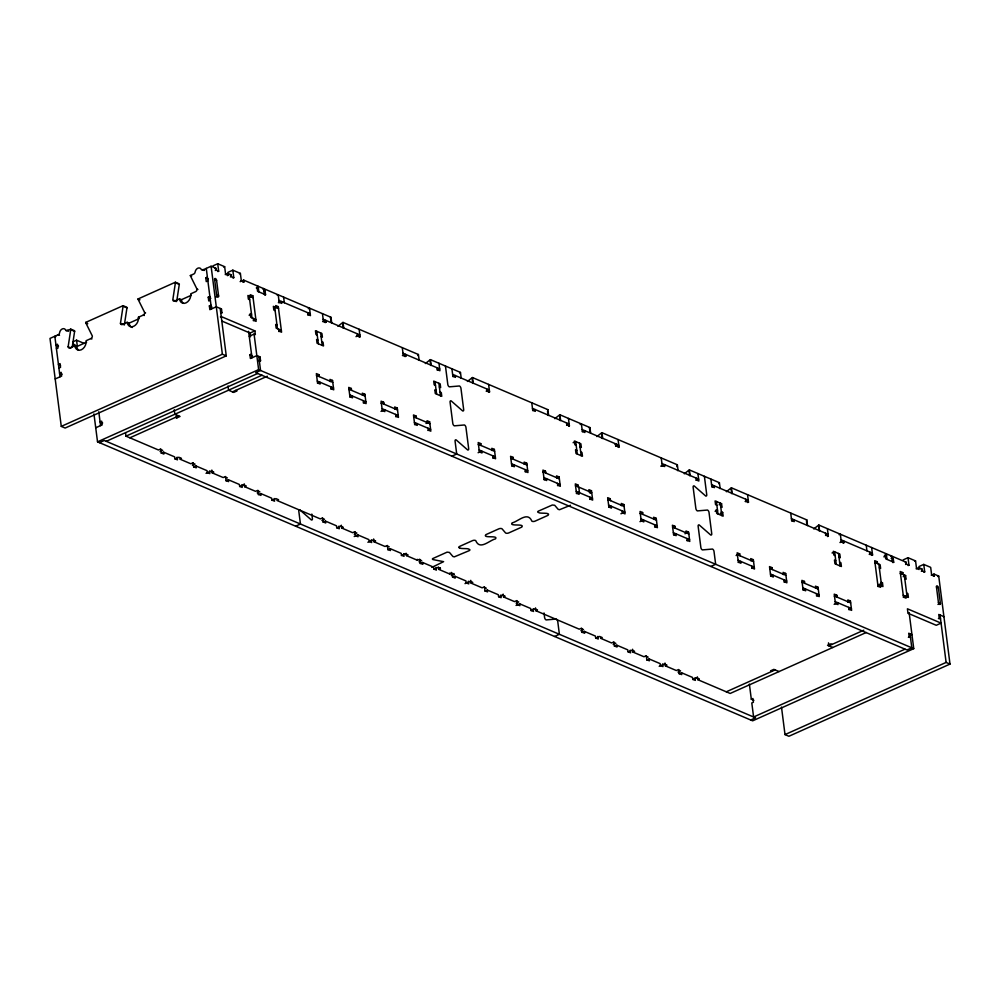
<?xml version="1.0" encoding="UTF-8"?>
<svg xmlns="http://www.w3.org/2000/svg" width="1000" height="1000" viewBox="0 0 1000 1000"><rect width="100%" height="100%" fill="white"/><g stroke="black" fill="none" stroke-linecap="round" stroke-linejoin="round"><path stroke-width="1.5" d="M78.338 349.963A7.287 5.362 -66.9 0 1 76.762 346.587L74.825 345.763L69.987 347.925A2.075 1.538 -66.9 0 1 68.138 346.775L70.738 329.675A2.075 1.538 -66.9 0 0 70.738 329.113L74.625 330.763A2.075 1.538 -66.9 0 1 74.625 331.337L72.237 347.013M132.3 327.475A7.287 5.362 -66.9 0 1 129.088 323.15L127.15 322.312L122.312 324.487A2.075 1.538 -66.9 0 1 120.463 323.338L123.075 306.238A2.075 1.538 -66.9 0 0 123.075 305.675L126.962 307.325A2.075 1.538 -66.9 0 1 126.962 307.887L124.35 324.988M176.9 300.113L179.288 284.45A2.075 1.538 -66.9 0 0 179.288 283.875L175.4 282.225A2.075 1.538 -66.9 0 1 175.4 282.787L172.8 299.887A2.075 1.538 -66.9 0 0 174.65 301.038L175.625 301.45M431.8 567.4L443.6 561.663L433.325 559.65A2.075 0.875 -7.3 0 1 432.612 558.638L447.088 552.15L449.438 552.438L452.9 556.487L454.3 556.862L469.137 550.675A2.075 0.875 -7.3 0 0 469.012 549.275C468.188 547.775 456.5 549.75 459.513 546.462L472.537 540.625A2.075 0.875 -7.3 0 1 475.75 540.65C479.888 550.65 489.387 540.262 495.45 538.888C498.963 534.95 482.325 538.612 485.825 534.675L498.85 528.837A2.075 0.875 -7.3 0 1 502.062 528.85L505.538 532.913A2.075 0.875 -7.3 0 0 508.738 532.938L521.763 527.1C525.275 523.162 508.638 526.825 512.137 522.888C518.212 521.512 527.712 511.112 531.85 521.125A2.075 0.875 -7.3 0 0 535.05 521.15L548.075 515.312C551.087 512.025 539.412 513.987 538.575 512.5A2.075 0.875 -7.3 0 1 538.45 511.1L552.337 505L554.688 505.275L558.162 509.338L559.55 509.712L570.487 505.275M337.95 326.312L342.6 322.638A2.075 0.875 -7.3 0 1 343.013 322.413L418.413 354.513L419.125 360.125A2.075 0.875 -7.3 0 1 418.612 360.312M425.363 363.537L430.025 359.862A2.075 0.875 -7.3 0 1 430.425 359.637L460.462 372.425L461.188 378.038A2.075 0.875 -7.3 0 1 460.662 378.225M467.413 381.45L472.075 377.775A2.075 0.875 -7.3 0 1 472.488 377.55L547.875 409.65L548.6 415.262A2.075 0.875 -7.3 0 1 548.088 415.45M554.825 418.675L559.487 415A2.087 0.875 -7.3 0 1 559.9 414.775L589.938 427.562L590.65 433.175M596.888 436.587L601.55 432.912A2.087 0.875 -7.3 0 1 601.95 432.688L677.35 464.787L678.062 470.4A2.075 0.875 -7.3 0 1 677.55 470.588M684.3 473.812L688.962 470.138A2.075 0.875 -7.3 0 1 689.362 469.913L719.4 482.7L720.125 488.312A2.087 0.875 -7.3 0 1 719.613 488.5M726.363 491.725L731.012 488.05A2.075 0.875 -7.3 0 1 731.425 487.812L806.825 519.925L807.537 525.538M813.775 528.95L818.438 525.275A2.075 0.875 -7.3 0 1 818.838 525.05L906.15 562.225L906.388 564.1L908.975 565.2L908.012 557.712L903.188 559.875M70.738 329.113L67.35 330.637A2.075 1.538 -66.9 0 1 65.95 330.462L65.088 329.288A4.162 3.062 -66.9 0 0 61.837 329.188A4.162 3.062 -66.9 0 0 59.588 332.788A2.075 1.538 -66.9 0 1 58.225 334.725L50 338.413L61.275 426.388L65.15 428.038L226.262 355.863L220.188 308.45M74.825 345.763A7.287 5.362 -66.9 0 0 81.3 349.787A7.287 5.362 -66.9 0 0 86.1 340.712L90.925 338.55A2.075 1.538 -66.9 0 0 92.3 335.95L85.838 322.925A2.075 1.538 -66.9 0 1 85.7 322.413L123.075 305.675M145.6 312.925L144.637 312.5L138.162 299.475A2.075 1.538 -66.9 0 1 138.025 298.975L175.4 282.225M197.938 289.475L196.962 289.062L190.5 276.025A2.075 1.538 -66.9 0 1 190.362 275.525L193.762 274A2.075 1.538 -66.9 0 0 194.95 272.675L195.45 270.887A4.162 3.062 -66.9 0 1 198.325 268.038A4.162 3.062 -66.9 0 1 201.188 269.35A2.075 1.538 -66.9 0 0 202.875 269.925L204.163 270.475M202.875 269.925L211.1 266.238L215.85 268.25L216.088 270.125L218.675 271.225L217.725 263.738L212.887 265.9M215.05 268.612L215.85 268.25M215.287 270.487L216.088 270.125M223.675 267.125L224.65 266.688L225.6 274.175L228.188 275.275L227.95 273.412L225.263 274.613M217.875 271.588L218.675 271.225M207.862 280.875L206.262 281.6L205.775 277.85L207.387 277.137M56.438 348.725L58.038 348L57.562 344.25L55.95 344.975L58.537 346.075M72.688 341.912L76.55 340.188L84.113 343.4M227.987 272.337L232.825 270.175L240.375 273.387L241.337 280.875L243.925 281.975L243.688 280.113L240.2 281.675M227.387 275.637L228.188 275.275M73.875 345.062L74.688 344.7L74.925 346.562M230.15 275.05L230.95 274.688L231.2 276.562L233.787 277.663L232.825 270.175M127.15 322.312A7.287 5.362 -66.9 0 0 133.625 326.337A7.287 5.362 -66.9 0 0 138.425 317.262L143.262 315.1A2.075 1.538 -66.9 0 0 144.637 312.5M174.65 301.038L179.488 298.875L181.425 299.7A7.287 5.362 -66.9 0 0 183 303.062M230.387 276.913L231.2 276.562M76.762 346.587L86.625 342.163M129.088 323.15L138.963 318.725M181.425 299.7L191.287 295.275M239.412 273.825L240.375 273.387M232.975 278.025L233.787 277.663M240.525 281.238L241.337 280.875M210.35 300.225L208.738 300.938L208.25 297.2L209.862 296.475M243.125 282.337L243.925 281.975M216 297.125L218.588 295.963L216.588 280.363A1.562 0.825 65.9 0 0 215.438 278.55A1.562 0.825 65.9 0 0 214.638 279.538L216.637 295.138A1.562 0.825 65.9 0 0 217.787 296.95A1.562 0.825 65.9 0 0 218.588 295.963L216.637 295.138M58.913 368.062L60.525 367.337L60.038 363.6L58.425 364.325L60.375 365.15A1.562 0.825 65.9 0 0 60.512 365.712M221.15 313.1L221.962 312.738L221.475 309L216.3 306.788L209.85 309.675L209.375 305.938L210.987 305.212M257.337 286.625L258.137 286.262L258.863 291.875M256.288 287.95L258.387 288.137L257.575 288.5M55.2 378.963L61.638 376.075L61.163 372.337L59.55 373.062L62.138 374.162M262.738 288.925L263.538 288.562L264.262 294.175M220.675 309.363L221.475 309M249.213 297.425L252.838 295.8L256.112 321.388L253.525 320.288L253.287 318.412M264.262 291.35L265.075 290.988L265.55 294.725L264.75 295.087M220.413 316.913L221.225 316.562L254.887 330.887L255.362 334.637L254.075 334.087L249.237 336.25M277.25 295.25L278.212 294.812L279.175 302.3L281.762 303.4L281.525 301.525L279.1 302.613M249.1 315.2L251.513 314.113L250.212 313.562L250.7 317.312L255.875 319.513L253.3 320.675M278.363 302.663L279.175 302.3M275.887 307.725L278.3 306.65L281.575 332.225L278.988 331.125L278.75 329.25M222 321.112L250.05 333.062L254.887 330.887M308.288 308.675L309.5 308.137L310.462 315.625L307.875 314.525L307.625 312.65M307.638 314.913L310.225 313.75L278.925 300.425M61.275 426.388L222.375 354.212L226.262 355.863M278.762 331.512L281.337 330.363L276.163 328.15L275.675 324.412L276.975 324.963M322.6 321.5L326 322.238L325.763 320.363L323.338 321.45M259.738 361.1L260.538 360.737L260.062 356.987L256.825 355.613L250.387 358.5L249.9 354.75L251.513 354.038M325.188 322.6L326 322.238M95.725 427.788L102.163 424.9L101.688 421.163L100.075 421.875L102.662 422.987M259.262 357.35L260.062 356.987M258.438 360.55L260.538 360.737M93.95 413.95L97.525 441.825L258.625 369.65L913.75 648.65L909.188 613.075L907.9 612.525L907.412 608.787L941.075 623.125L936.25 625.288L908.2 613.337M99.462 442.65L104.3 440.487L755.537 717.825L750.7 720M106.237 441.312L257.675 373.475M125.588 433.088L125.975 436.15L262.062 375.188M129.863 437.812L178.738 415.913M232.438 391.863L267.337 376.213M356.7 336.012L360.087 336.763L359.125 329.275M355.988 336.625L359.85 334.888L323.162 319.262M175.512 417.362L176.8 417.912L180.025 416.463L174.85 414.263L174.275 409.762M359.288 337.125L360.087 336.763M316.525 375.775L318.95 374.688L319.188 376.562M160.075 451.525L162.65 450.363L160.062 449.263L158.45 449.988L125.975 436.15M161.213 453.275L163.637 452.188L174.638 456.875L174.875 458.75L177.463 459.85L177.125 457.175M317.488 383.263L319.9 382.175L320.138 384.05L317.55 382.95L316.35 373.587L318.95 374.688M330.125 381.562L332.537 380.475L333.738 389.837L331.15 388.738L330.913 386.863M402.438 355.5L405.838 356.238L405.6 354.375L403.175 355.45M174.975 458.988L178.837 457.262L181.425 458.363L179.812 459.087L190.825 463.775L192.438 463.05L195.025 464.15L192.45 465.3M330.925 389.125L333.5 387.975L317.312 381.075M405.025 356.6L405.838 356.238M348.9 389.562L351.312 388.475L351.55 390.35M193.588 467.062L196 465.975L207.013 470.662L207.25 472.537L209.838 473.638L209.488 470.962M349.85 397.05L352.275 395.962L352.512 397.837L349.925 396.737L348.725 387.375L351.312 388.475M362.488 395.35L364.913 394.263L366.1 403.625L363.512 402.525L363.275 400.65M206.05 473.35L211.213 471.037L213.8 472.15L212.188 472.863L211.825 470.062M363.288 402.912L365.863 401.75L349.688 394.862M437.113 370.037L439.688 368.888L403.013 353.263M381.262 403.338L383.675 402.262L383.925 404.137M452.812 376.587L455.225 375.5L455.462 377.375L452.875 376.275L451.912 368.787M225.95 480.838L228.375 479.762L239.375 484.45L239.613 486.312L242.2 487.425L241.863 484.75M381.012 411.375L384.637 409.75L384.875 411.625L382.287 410.513L381.087 401.163L383.675 402.262M394.862 409.137L397.275 408.05L398.475 417.413L395.887 416.312L395.65 414.438M239.713 486.562L243.575 484.825L246.163 485.925L244.55 486.65L244.2 483.837M395.65 416.688L398.237 415.538L382.05 408.65M413.625 417.125L416.05 416.05L416.287 417.912M257.188 492.875L259.762 491.712L257.175 490.613L255.562 491.337L244.55 486.65M486.163 391.15L489.562 391.9L488.6 384.412M486.737 391.175L489.325 390.025L452.638 374.4M258.325 494.625L260.738 493.537L271.737 498.225L271.988 500.1L274.575 501.2L274.225 498.525M414.588 424.613L417.013 423.537L417.25 425.4L414.663 424.3L413.462 414.938L416.05 416.05M488.75 392.262L489.562 391.9M426.012 423.462L429.637 421.838L430.838 431.2L428.25 430.087L428.013 428.225M272.075 500.337L275.938 498.612L278.538 499.712L276.925 500.438L320.3 518.9L321.9 518.188L324.5 519.288L321.912 520.438M428.025 430.475L430.6 429.325L414.412 422.425M532.65 410.588L535.062 409.513L535.312 411.375L532.712 410.275L531.763 402.788M295.613 526.188L300.45 524.025L298.8 511.188A2.075 1.1 65.9 0 1 299.862 509.888L311.35 519.938A2.075 1.1 65.9 0 0 312.4 518.612L311.825 514.075M451.887 456.175L456.712 454.012L455.075 441.175A2.075 1.1 65.9 0 1 456.125 439.875L467.612 449.925A2.075 1.1 65.9 0 0 468.675 448.612L465.95 427.388A2.075 1.1 65.9 0 0 464.425 424.975L454.325 425.838A2.075 1.1 65.9 0 1 452.8 423.413L450.075 402.2A2.075 1.1 65.9 0 1 451.138 400.875L462.625 410.925A2.075 1.1 65.9 0 0 463.675 409.613L460.962 388.387A2.075 1.1 65.9 0 0 459.425 385.975L449.338 386.838A2.075 1.1 65.9 0 1 447.8 384.412L445.45 366.025M478.363 444.7L480.788 443.612L481.025 445.487M323.062 522.2L325.475 521.112L336.475 525.8L336.712 527.675L339.312 528.775L338.963 526.1M478.113 452.725L481.737 451.1L481.987 452.975L479.387 451.875L478.188 442.512L480.788 443.612M491.962 450.487L494.375 449.4L495.575 458.762L492.987 457.663L492.75 455.788M336.812 527.913L340.675 526.175L343.263 527.288L341.662 528L341.3 525.2M492.762 458.05L495.337 456.887L479.15 450M566.587 425.175L569.163 424.025L532.475 408.4M568.6 426.262L569.4 425.9L568.438 418.413M580.175 424.462L581.388 423.925L582.35 431.413L584.938 432.512L584.7 430.637L582.288 431.725M510.737 458.475L513.15 457.4L513.387 459.275M354.288 534.225L356.863 533.075L354.275 531.962L352.663 532.688L341.662 528M354.212 536.525L357.837 534.9L368.85 539.587L369.087 541.45L371.675 542.562L371.337 539.888M511.688 465.962L514.113 464.888L514.35 466.763L511.763 465.65L510.562 456.3L513.15 457.4M524.325 464.275L526.75 463.188L527.95 472.55L525.35 471.45L525.112 469.575M573.112 442.713L575.688 441.55L577.288 454.038M367.887 542.275L373.05 539.963L375.637 541.062L374.025 541.788L373.663 538.975M525.125 471.825L527.7 470.675L511.525 463.787M543.1 472.262L545.513 471.188L545.763 473.05M615 444.6L616.2 444.062L616.438 445.925L619.038 447.038L618.075 439.55M615.638 446.287L616.438 445.925M616.213 446.312L618.787 445.163L582.112 429.538M387.788 549.763L390.213 548.675L401.213 553.362L401.45 555.237L404.038 556.337L403.7 553.663M544.062 479.75L546.475 478.675L546.712 480.538L544.125 479.438L542.925 470.075L545.513 471.188M618.225 447.4L619.038 447.038M556.7 478.05L559.113 476.975L560.312 486.325L557.725 485.225L557.487 483.363M401.388 555.55L405.412 553.75L408 554.85L406.388 555.575L406.087 553.237M557.5 485.613L560.075 484.462L543.888 477.562M575.475 486.05L577.888 484.963L578.125 486.838M406.388 555.575L417.4 560.262L419.012 559.538L421.6 560.638L419.025 561.8M420.163 563.55L422.575 562.463L433.587 567.15L433.825 569.025L436.413 570.125L436.062 567.45M576.425 493.537L578.85 492.45L579.087 494.325L576.5 493.225L575.3 483.862L577.888 484.963M589.062 491.838L591.475 490.75L592.675 500.112L590.087 499.012L589.85 497.137M590.112 493.35L591.725 492.625L575.538 485.737M661.388 465.775L664.775 466.512L664.538 464.637L660.913 466.262M433.75 569.338L437.788 567.537L440.375 568.638L440.25 567.7M589.862 499.4L592.438 498.237L576.25 491.35M438.462 567.013L438.762 569.362L440.375 568.638M607.837 499.837L610.25 498.75L610.5 500.625M438.762 569.362L449.762 574.038L451.375 573.325L453.963 574.425L453.85 573.488M451.388 575.575L453.963 574.425M452.525 577.337L454.95 576.25L465.95 580.938L466.188 582.812L468.775 583.913L468.438 581.237M608.8 507.325L611.213 506.238L611.45 508.113L608.862 507.013L607.663 497.65L610.25 498.75M621.438 505.625L623.85 504.538L625.05 513.9L622.463 512.8L622.212 510.925M465 583.625L470.15 581.312L472.738 582.425L471.125 583.138L470.763 580.337M620.938 513.763L624.812 512.025L608.625 505.138M696.05 480.312L698.637 479.162L661.95 463.537M640.2 513.612L642.625 512.537L642.862 514.412M711.75 486.863L714.175 485.775L714.412 487.65L711.825 486.55L710.863 479.062M484.9 591.112L487.312 590.037L498.312 594.725L498.562 596.587L501.15 597.7L500.8 595.025M639.963 521.65L643.575 520.025L643.825 521.9L641.237 520.788L640.037 511.438L642.625 512.537M653.8 519.412L656.213 518.325L657.412 527.688L654.825 526.575L654.587 524.712M498.65 596.838L502.512 595.1L505.112 596.2L503.5 596.925L503.137 594.113M654.6 526.962L657.175 525.812L640.987 518.925M719.15 504.762L721.562 503.675L722.038 507.425L720.75 506.875M672.575 527.4L674.987 526.325L675.225 528.188M715.088 511.287L717.5 510.213L716.213 509.65L716.688 513.4L723.162 516.15L722.675 512.413L721.388 511.863M516.125 603.15L518.7 601.987L516.112 600.887L514.5 601.613L503.5 596.925M745.113 501.425L748.5 502.175L747.55 494.688M745.688 501.45L748.263 500.3L711.575 484.675M720.263 513.5L722.675 512.413M516.05 605.438L519.675 603.812L530.688 608.5L530.925 610.375L533.513 611.475L533.175 608.8M673.538 534.888L675.95 533.812L676.188 535.675L673.6 534.575L672.4 525.212L674.987 526.325M747.7 502.537L748.5 502.175M684.963 533.737L688.587 532.112L689.788 541.462L687.188 540.363L686.95 538.488M531.013 610.612L534.888 608.888L537.475 609.987L535.862 610.712L535.5 607.9M686.963 540.75L689.538 539.6L673.363 532.7M791.587 520.862L794.013 519.775L794.25 521.65L791.663 520.55L790.7 513.062M554.55 636.462L559.388 634.3L557.75 621.462A2.075 1.1 65.9 0 0 556.213 619.05L546.125 619.925A2.075 1.1 65.9 0 1 544.587 617.5L544 612.95M710.825 566.45L715.662 564.288L714.013 551.45A2.075 1.1 65.9 0 0 712.475 549.05L702.387 549.913A2.075 1.1 65.9 0 1 700.863 547.487L698.138 526.275A2.075 1.1 65.9 0 1 699.2 524.95L710.688 535A2.075 1.1 65.9 0 0 711.737 533.688L709.025 512.475A2.075 1.1 65.9 0 0 707.487 510.05L697.4 510.913A2.075 1.1 65.9 0 1 695.863 508.488L693.138 487.275A2.075 1.1 65.9 0 1 694.2 485.95L705.688 496.012A2.075 1.1 65.9 0 0 706.737 494.688L704.388 476.3M736.1 555.513L739.725 553.888L739.963 555.763M580.862 630.712L583.438 629.562L580.85 628.462L579.237 629.175L535.862 610.712M582 632.463L584.412 631.388L595.425 636.075L595.662 637.95L598.25 639.05L597.913 636.375M738.263 562.463L740.688 561.375L740.925 563.25L738.337 562.15L737.138 552.788L739.725 553.888M750.9 560.763L753.325 559.675L754.513 569.038L751.925 567.938L751.688 566.062M595.75 638.188L599.625 636.45L602.212 637.55L600.6 638.275L611.6 642.962L613.212 642.237L615.8 643.35L613.225 644.5M751.7 568.325L754.275 567.163L738.1 560.275M825.525 535.45L828.1 534.3L791.425 518.675M827.537 536.538L828.337 536.175L827.387 528.688M839.125 534.738L840.337 534.2L841.287 541.688L843.875 542.788L843.637 540.913L840.013 542.537M769.675 568.75L772.087 567.675L772.337 569.538M840.487 542.05L841.287 541.688M843.075 543.15L843.875 542.788M614.362 646.25L616.788 645.175L627.788 649.862L628.025 651.725L630.612 652.837L630.275 650.163M770.638 576.237L773.05 575.163L773.288 577.038L770.7 575.925L769.5 566.575L772.087 567.675M783.275 574.55L785.688 573.462L786.888 582.825L784.3 581.712L784.062 579.85M832.05 552.987L834.638 551.825L836.237 564.312M628.125 651.975L631.987 650.238L634.575 651.338L632.962 652.062L632.612 649.25M784.075 582.1L786.65 580.95L770.462 574.062M802.05 582.537L804.463 581.45L804.7 583.325M869.188 554.275L872.575 555.013L871.625 547.525M869.762 554.288L872.337 553.138L841.05 539.812M871.775 555.375L872.575 555.013M646.737 660.037L649.15 658.95L660.15 663.637L660.4 665.512L662.987 666.612L662.638 663.938M803 590.025L805.425 588.95L805.662 590.812L803.075 589.712L801.875 580.35L804.463 581.45M885.487 554.138L886.287 553.775L887.013 559.388M884.438 555.45L886.538 555.638L883.85 556.85M815.638 588.325L818.05 587.25L819.25 596.6L816.663 595.5L816.425 593.625M874.9 562.825L877.312 561.75L877.562 563.625M890.888 556.425L891.688 556.075L892.412 561.688M891.125 558.3L893.225 558.488L893.7 562.238L892.9 562.6M892.412 558.85L893.225 558.488M659.2 666.338L664.35 664.025L666.95 665.125L665.337 665.85L664.975 663.037M816.438 595.887L819.013 594.738L802.825 587.837M905.337 562.587L906.15 562.225M834.412 596.325L836.825 595.237L837.062 597.112M905.575 564.462L906.388 564.1M914.6 561.362L915.562 560.925L916.525 568.413L919.112 569.525L918.875 567.65L916.188 568.85M908.175 565.562L908.975 565.2M677.962 672.075L680.537 670.913L677.95 669.812L676.338 670.537L665.337 665.85M900.362 573.675L902.788 572.587L903.025 574.462M679.1 673.825L681.513 672.738L692.525 677.425L692.763 679.3L695.35 680.4L695.013 677.725M834.163 604.35L837.788 602.725L838.025 604.6L835.438 603.5L834.237 594.138L836.825 595.237M880.05 583.9L882.463 582.825L882.95 586.562L877.763 584.362M918.913 566.575L923.75 564.412L930.675 567.362L931.637 574.85L934.225 575.95L933.988 574.075L931.3 575.288M877.938 586.538L880.35 585.462L880.6 587.337L878.012 586.225L874.725 560.65L877.312 561.75M903.2 576.65L905.612 575.562L906.087 579.312L904.8 578.763M848 602.112L850.425 601.025L851.625 610.388L849.038 609.288L848.787 607.413M921.075 569.288L921.875 568.925L922.113 570.8L924.712 571.9L923.75 564.412M921.312 571.163L922.113 570.8M923.9 572.263L924.712 571.9M692.862 679.538L696.725 677.812L699.312 678.913L697.7 679.625L697.337 676.825M848.8 609.675L851.388 608.513L835.2 601.625M933.413 576.312L934.225 575.95M937.763 576.538L938.725 576.1L950 664.087L788.9 736.263L785.013 734.6L781.488 707.075M903.4 597.388L905.825 596.3L906.062 598.175L903.475 597.075L900.188 571.487L902.788 572.587M726.287 691.812L775.163 669.912M863.763 630.212L828.863 645.85L828.475 642.862M866.25 632.5L730.175 693.462L697.7 679.625M908.388 613.438L909.188 613.075M937.962 604.438L940.387 603.35L938.388 587.75A1.562 0.825 65.9 0 0 937.237 585.938A1.562 0.825 65.9 0 0 936.45 586.925L938.438 602.525A1.562 0.825 65.9 0 0 939.587 604.35A1.562 0.825 65.9 0 0 940.387 603.35L938.438 602.525M749.375 684.087L751.312 699.212L752.925 698.5L753.413 702.237L751.8 702.962L753.6 717L905.025 649.163M938.425 618.562L940.525 618.75M911.15 634.963L911.95 634.6L908.713 633.225L909.188 636.975L910.487 637.525M908.388 637.337L909.188 636.975M913.75 648.65L752.65 720.825L97.525 441.825M785.013 734.6L946.112 662.425L950 664.087M459.637 547.863L458.738 547.263M217.725 263.738L224.65 266.688M908.012 557.712L915.562 560.925M227.95 273.412L230.95 274.688M243.688 280.113L330.988 317.288L331.712 322.9M918.875 567.65L921.875 568.925M933.988 574.075L938.725 576.1M263.775 290.438L265.075 290.988M265.55 294.725L257.562 291.325L257.087 287.587M893.7 562.238L885.713 558.837L885.238 555.087M569.4 425.9L566.812 424.8L566.575 422.925M828.337 536.175L825.75 535.075L825.512 533.2M214.638 279.538L216.588 280.363M252.838 295.8L250.25 294.7L250.487 296.575M278.3 306.65L275.712 305.55L275.95 307.413M936.45 586.925L938.388 587.75M253.075 297.675L247.9 295.475L248.375 299.212L249.675 299.762M278.538 308.525L273.363 306.312L273.837 310.062L275.138 310.613M874.975 562.513L880.15 564.725L880.625 568.462L879.338 567.913M900.438 573.362L905.612 575.562M205.775 277.85L208.363 278.962M190.362 275.525L191.65 276.075M721.562 503.675L715.088 500.925L715.562 504.663L716.862 505.213M317.225 335.025L315.938 334.475L315.45 330.725L321.925 333.488L322.413 337.225L321.112 336.675M435.475 385.387L434.188 384.837L433.7 381.087L440.175 383.85L440.662 387.587L439.363 387.038M576.175 445.3L574.875 444.75L574.4 441L580.875 443.762L581.35 447.5L580.05 446.95M835.113 555.575L833.812 555.025L833.337 551.275L839.812 554.038L840.288 557.775L839 557.225M317.863 340.012L316.575 339.462L317.05 343.212L323.525 345.962L323.05 342.225L321.75 341.675M436.125 390.375L434.825 389.825L435.3 393.562L441.775 396.325L441.3 392.575L440 392.025M576.812 450.288L575.513 449.738L576 453.488L582.475 456.238L581.987 452.5L580.7 451.95M835.75 560.562L834.463 560.013L834.938 563.763L841.413 566.512L840.938 562.775L839.638 562.225M881.175 582.263L882.463 582.825M906.637 593.112L907.925 593.663L908.413 597.413L903.225 595.2M175.4 282.787L178.325 284.025M208.25 297.2L210.85 298.3M943.925 616.663L938.75 614.45L939.225 618.2M209.375 305.938L211.962 307.038M220.662 312.188L221.962 312.738M173.775 300.3L176.688 301.537M332.537 380.475L329.95 379.375L330.188 381.25M364.913 394.263L362.312 393.162L362.562 395.037M397.275 408.05L394.688 406.95L394.925 408.825M429.637 421.838L427.05 420.737L427.287 422.6M494.375 449.4L491.788 448.3L492.025 450.175M526.75 463.188L524.15 462.088L524.4 463.95M559.113 476.975L556.525 475.863L556.763 477.738M591.475 490.75L588.888 489.65L589.125 491.525M623.85 504.538L621.263 503.438L621.5 505.312M656.213 518.325L653.625 517.225L653.863 519.087M688.587 532.112L686 531L686.237 532.875M753.325 559.675L750.725 558.575L750.975 560.45M785.688 573.462L783.1 572.362L783.337 574.225M818.05 587.25L815.462 586.138L815.7 588.013M850.425 601.025L847.837 599.925L848.075 601.8M138.025 298.975L139.975 299.8M316.6 375.462L332.775 382.35M348.963 389.25L365.15 396.138M381.325 403.025L397.512 409.925M413.7 416.812L429.888 423.7M478.438 444.387L494.613 451.275M510.8 458.162L526.987 465.062M543.175 471.95L559.35 478.837M607.9 499.525L624.087 506.413M640.275 513.3L656.45 520.2M672.638 527.087L688.825 533.975M737.375 554.663L753.562 561.55M769.737 568.438L785.925 575.337M802.113 582.225L818.3 589.113M834.475 596.013L850.662 602.9M249.9 354.75L252.488 355.863M124.05 306.65L126.962 307.887M143.262 315.1L144.238 315.512M138.425 317.262L139.4 317.675M120.463 323.338L123.375 324.575M85.7 322.413L86.662 322.825M85.838 322.925L87.775 323.75M235.65 390.412L236.95 390.962L233.725 392.413L228.55 390.2L228.012 385.988M832.087 644.412L830.788 643.863L827.562 645.3L832.75 647.513M71.712 330.087L74.625 331.337M90.925 338.55L91.9 338.963M67.987 330.913L68.637 331.188M58.225 334.725L59.525 335.275M55.8 336.65L54.837 336.238L60.025 376.8M72.688 343.85L74.688 344.7M68.138 346.775L71.05 348.013M779.05 671.562L773.863 669.362L770.65 670.8L771.938 671.363M751.312 699.212L753.9 700.325M227.387 477.938L224.8 476.838L223.188 477.55L212.188 472.863M389.225 546.85L386.637 545.75L385.025 546.475L374.025 541.788M486.337 588.212L483.75 587.1L482.137 587.825L471.125 583.138M648.175 657.125L645.588 656.025L643.975 656.75L632.962 652.062M940.037 615.013L946.112 662.425M904.312 575.013L907.113 596.85M910.013 633.775L911.8 647.825L906.975 649.987L255.738 372.65L260.562 370.475L258.762 356.438M878.85 564.175L881.65 586.013M869.75 552.038L869.987 553.913M866.225 545.225L866.95 550.837M838.512 553.488L840.113 565.962M818.838 525.05L819.562 530.662A2.075 0.875 -7.3 0 0 819.15 530.887L818.612 526.675M806.488 521.512L806.85 524.325M745.675 499.2L745.913 501.062M731.425 487.812L732.15 493.438A2.075 0.875 -7.3 0 0 731.737 493.663L731.137 488.988M719.013 483.825L718.888 482.887A2.087 0.875 -7.3 0 0 719.4 482.7M720.263 503.125L721.862 515.6M716.388 501.475L717.987 513.95M697.913 473.55L698.875 481.037L696.287 479.938L696.038 478.062M689.362 469.913L690.088 475.525A2.075 0.875 -7.3 0 0 689.675 475.75L689.075 471.075M677.075 466.85L676.838 464.975A2.075 0.875 -7.3 0 0 677.35 464.787M661.225 457.925L662.188 465.412M681.513 672.738L681.762 674.613L679.163 673.512L678.65 669.5M649.15 658.95L649.388 660.825L646.8 659.725L646.287 655.713M601.95 432.688L602.675 438.3A2.087 0.875 -7.3 0 0 602.263 438.525L601.725 434.312M589.425 427.75L589.963 431.962M616.788 645.175L617.025 647.038L614.438 645.938L613.925 641.925M579.575 443.212L581.175 455.688M578.75 487.1L579.475 492.725M559.9 414.775L560.612 420.387M559.675 416.4L560.212 420.613M584.412 631.388L584.65 633.263L582.062 632.15L581.55 628.138M547.537 411.238L547.9 414.05M519.675 603.812L519.925 605.688L517.325 604.587L516.812 600.575M486.737 388.925L486.975 390.8M472.488 377.55L473.2 383.162A2.075 0.875 -7.3 0 0 472.8 383.387L472.2 378.713M460.075 373.55L459.95 372.612A2.075 0.875 -7.3 0 0 460.462 372.425M487.312 590.037L487.55 591.9L484.963 590.8L484.45 586.788M438.975 363.275L439.925 370.763L437.337 369.663L437.1 367.788M438.888 383.288L440.487 395.775M435 381.637L436.6 394.125M430.425 359.637L431.15 365.25A2.075 0.875 -7.3 0 0 430.737 365.475L430.138 360.8M454.95 576.25L455.188 578.125L452.6 577.013L452.075 573.013M451.25 572.388L451.375 573.325M449.65 573.112L449.762 574.038M418.013 355.637L417.887 354.7A2.075 0.875 -7.3 0 0 418.413 354.513M402.287 347.65L403.25 355.138M422.575 562.463L422.812 564.338L420.225 563.237L419.712 559.225M417.275 559.325L417.4 560.262M390.213 548.675L390.45 550.55L387.863 549.45L387.35 545.438M357.262 333.787L357.5 335.662M343.013 322.413L343.738 328.025A2.075 0.875 -7.3 0 0 343.325 328.25L342.788 324.038M331.012 321.688L330.475 317.475A2.075 0.875 -7.3 0 0 330.988 317.288M357.837 534.9L358.075 536.763L355.487 535.662L354.975 531.65M322.45 313.65L323.413 321.138M320.637 332.938L322.238 345.412M316.75 331.275L318.35 343.762M325.475 521.112L325.712 522.987L323.125 521.875L322.612 517.875M283.6 297.113L284.325 302.725M274.65 306.863L277.45 328.7M249.188 296.025L251.988 317.863M254.075 334.087L258.625 369.65M250.05 333.062L250.525 336.8M248.612 331.337L251.988 357.775M260.738 493.537L260.975 495.412L258.387 494.312L257.875 490.3M211.1 266.238L222.375 354.212M206.275 268.4L211.462 308.95M228.375 479.762L228.612 481.625L226.025 480.525L225.512 476.512M196 465.975L196.238 467.85L193.65 466.737L193.137 462.738M176.45 415.1L176.8 417.912M163.637 452.188L163.875 454.062L161.287 452.962L160.775 448.95M98.787 411.788L100.562 425.625M76.55 340.188L77.325 346.175M66.188 330.588A4.162 3.062 -66.9 0 1 68.138 330.438M196.962 289.062A2.075 1.538 -66.9 0 1 195.588 291.65L190.763 293.825A7.287 5.362 -66.9 0 1 185.963 302.9A7.287 5.362 -66.9 0 1 179.488 298.875M202.7 269.613A4.162 3.062 -66.9 0 1 204.5 270.225M547.875 409.65A2.075 0.875 -7.3 0 1 547.5 409.8M806.825 519.925A2.075 0.875 -7.3 0 1 806.3 520.112M589.938 427.562A2.075 0.875 -7.3 0 1 589.562 427.7"/></g></svg>
